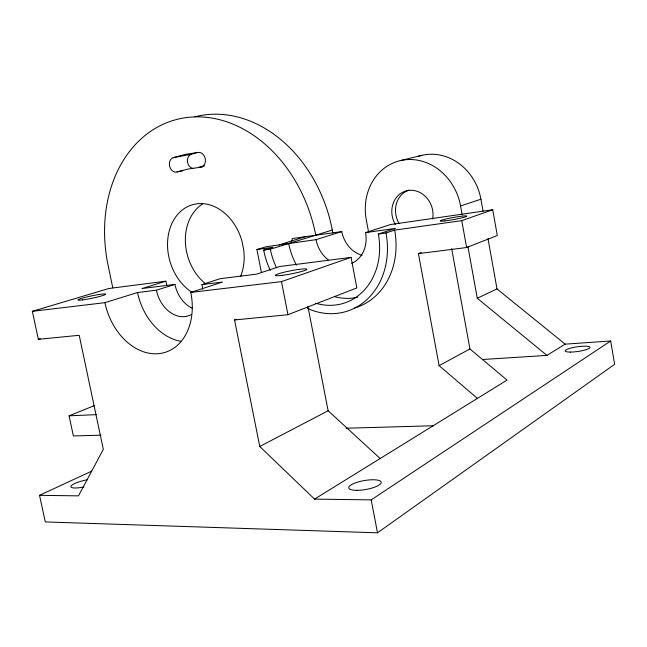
<?xml version="1.0" encoding="UTF-8"?>
<svg xmlns="http://www.w3.org/2000/svg" width="647" height="647" viewBox="0 0 647 647"><rect width="100%" height="100%" fill="white"/><g stroke="black" fill="none" stroke-linecap="round" stroke-linejoin="round"><path stroke-width="0.97" d="M291.643 241.347L292.517 238.517L341.778 231.586A28.541 24.505 72.4 0 0 362.094 255.33M91.785 471.097L39.532 495.327L45.298 521.935L377.508 532.813L614.65 364.285L610.655 341.001L565.154 344.147L546.95 355.397L482.541 359.506M236.43 319.27L234.537 319.974L259.762 446.487L314.555 499.104L371.2 499.88L610.655 341.001M314.555 499.104L507.022 380.096L469.94 348.959L451.655 248.569M421.237 252.548L418.415 253.608L439.103 365.628L469.94 348.959M259.762 446.487L328.126 410.756L380.169 458.537M467.927 246.636L477.268 298.251L497.009 288.926L565.154 344.147M100.997 435.164L73.386 435.949L69.083 415.811L94.098 405.709M418.415 253.608L466.624 247.534L497.308 235.5L492.715 209.765L390.456 224.549L365.523 232.629A29.447 24.893 72.4 0 1 351.677 263.394M234.537 319.974L287.964 314.709L356.853 287.907L351.054 257.352L279.609 266.54L256.77 274.102L220.158 278.703L201.953 284.583A29.956 22.774 72.3 0 1 202.6 289.258M315.704 303.208A64.918 54.291 72.4 0 0 378.341 234.06L386 232.985L394.638 230.106L461.756 220.643L492.715 209.765M39.532 495.327L78.481 495.861L103.302 449.382L79.201 335.292L38.351 339.319L32.35 311.32L104.911 302.667A57.704 42.904 72.3 0 0 159.38 353.577A57.704 42.904 72.3 0 0 190.808 292.42L281.502 281.607L351.054 257.352M378.341 234.06L395.519 228.367L365.523 232.629M462.184 214.869L460.567 205.94L480.923 199.219A52.27 46.762 72.5 0 0 474.494 181.184L471.995 177.108A52.27 46.762 72.5 0 0 417.849 156.509M190.808 292.42L222.503 282.043L201.953 284.583M38.351 339.319L40.276 338.696M279.116 244.898L305.36 236.656M261.372 272.241L256.908 249.54L266.087 246.75L316.035 239.657L341.778 231.586M104.911 302.667L137.544 292.541L156.42 290.204L174.933 284.397A29.398 22.637 72.3 0 0 192.151 308.223M270.26 270.341A73.523 61.505 72.4 0 1 263.669 250.122L270.341 249.192L332.315 230.049L332.882 233.017M173.153 157.69L185.576 154.318L198.508 152.385A7.505 5.872 79.1 0 1 205.35 159.291A7.505 5.872 79.1 0 1 200.433 167.258L188.512 168.972L177.035 171.916A7.384 5.686 78.8 0 1 169.692 166.562A7.384 5.686 78.8 0 1 173.153 157.69L191.229 154.326L196.825 152.619M263.669 250.122L272.969 247.275L256.908 249.54M166.877 285.65A72.812 56.993 72.3 0 1 165.85 281.178L141.919 288.546L174.933 284.397M32.35 311.32L108.842 288.513L165.85 281.178M400.307 160.626L421.893 155.345M198.928 167.169L204.557 165.834M177.035 171.916L182.721 170.776M200.433 167.258L202.414 166.861M69.083 415.811L96.338 414.646M346.153 428.225L433.773 425.742M477.268 298.251L546.95 355.397M439.103 365.628L477.389 398.415M112.772 287.778L108.073 265.205A134.091 104.531 73.9 0 1 185.398 117.714A134.091 104.531 73.9 0 1 315.744 235.152M281.502 281.607L287.964 314.709M307.907 306.379L328.126 410.756M371.2 499.88L377.508 532.813M368.539 231.804L366.315 220.004A53.782 47.514 72.5 0 1 393.158 162.987A53.782 47.514 72.5 0 1 451.396 183.166L453.951 187.363A53.782 47.514 72.5 0 1 460.567 205.94M461.756 220.643L466.624 247.534M480.923 199.219L483.042 211.051M487.992 238.654L497.009 288.926M83.9 486.94A13.886 3.146 -13.2 0 1 71.033 486.123A13.886 3.146 -13.2 0 1 87.612 479.751M395.325 224.469A23.041 20.356 72.5 0 1 408.322 190.461A23.041 20.356 72.5 0 1 432.633 219.09M398.981 223.288A22.936 20.3 72.5 0 1 409.058 190.097M328.255 259.843A29.447 24.893 72.4 0 1 316.035 239.657M394.638 230.106A72.739 61.19 72.4 0 1 354.548 308.004M386 232.985A73.523 61.505 72.4 0 1 307.479 308.441M276.544 267.85A64.918 54.291 72.4 0 1 270.341 249.192M194.836 116.784A131.632 103.811 73.9 0 1 196.664 116.339M197.578 116.128A131.632 103.811 73.9 0 1 332.307 230.049M193.566 168.511A7.254 5.653 79 0 1 187.557 162.13A7.254 5.653 79 0 1 191.229 154.326M180.828 341.317A55.877 42.492 72.3 0 1 137.544 292.541M191.561 314.442A29.956 22.774 72.3 0 1 156.42 290.204M205.552 283.782A47.182 37.138 73.9 0 1 202.414 204.08M357.742 297.191A63.543 53.741 72.4 0 1 335.259 296.844M296.439 265.076A63.543 53.741 72.4 0 1 288.691 243.539M191.884 292.234A48.056 37.389 73.8 0 1 179.235 212.742A48.056 37.389 73.8 0 1 242.01 241.307L243.725 249.936A48.056 37.389 73.8 0 1 240.522 276.641M356.893 490.329A16.49 4.529 -9.9 0 0 381.245 482.395A16.49 4.529 -9.9 0 0 356.788 482.395A16.49 4.529 -9.9 0 0 356.893 490.329M82.444 299.909A14.169 1.197 -11.8 0 0 105.38 294.522A14.169 1.197 -11.8 0 0 87.701 296.747A14.169 1.197 -11.8 0 0 82.444 299.909M570.363 352.081A12.519 2.362 -8.3 0 0 589.902 347.633A12.519 2.362 -8.3 0 0 572.441 347.682A12.519 2.362 -8.3 0 0 570.363 352.081M282.488 275.298A16.062 1.561 -11 0 0 306.88 269.362A16.062 1.561 -11 0 0 284.025 272.25A16.062 1.561 -11 0 0 282.488 275.298M444.829 220.926A13.498 1.051 -10.4 0 0 466.568 216.341A13.498 1.051 -10.4 0 0 449.196 218.306A13.498 1.051 -10.4 0 0 444.829 220.926"/></g></svg>
